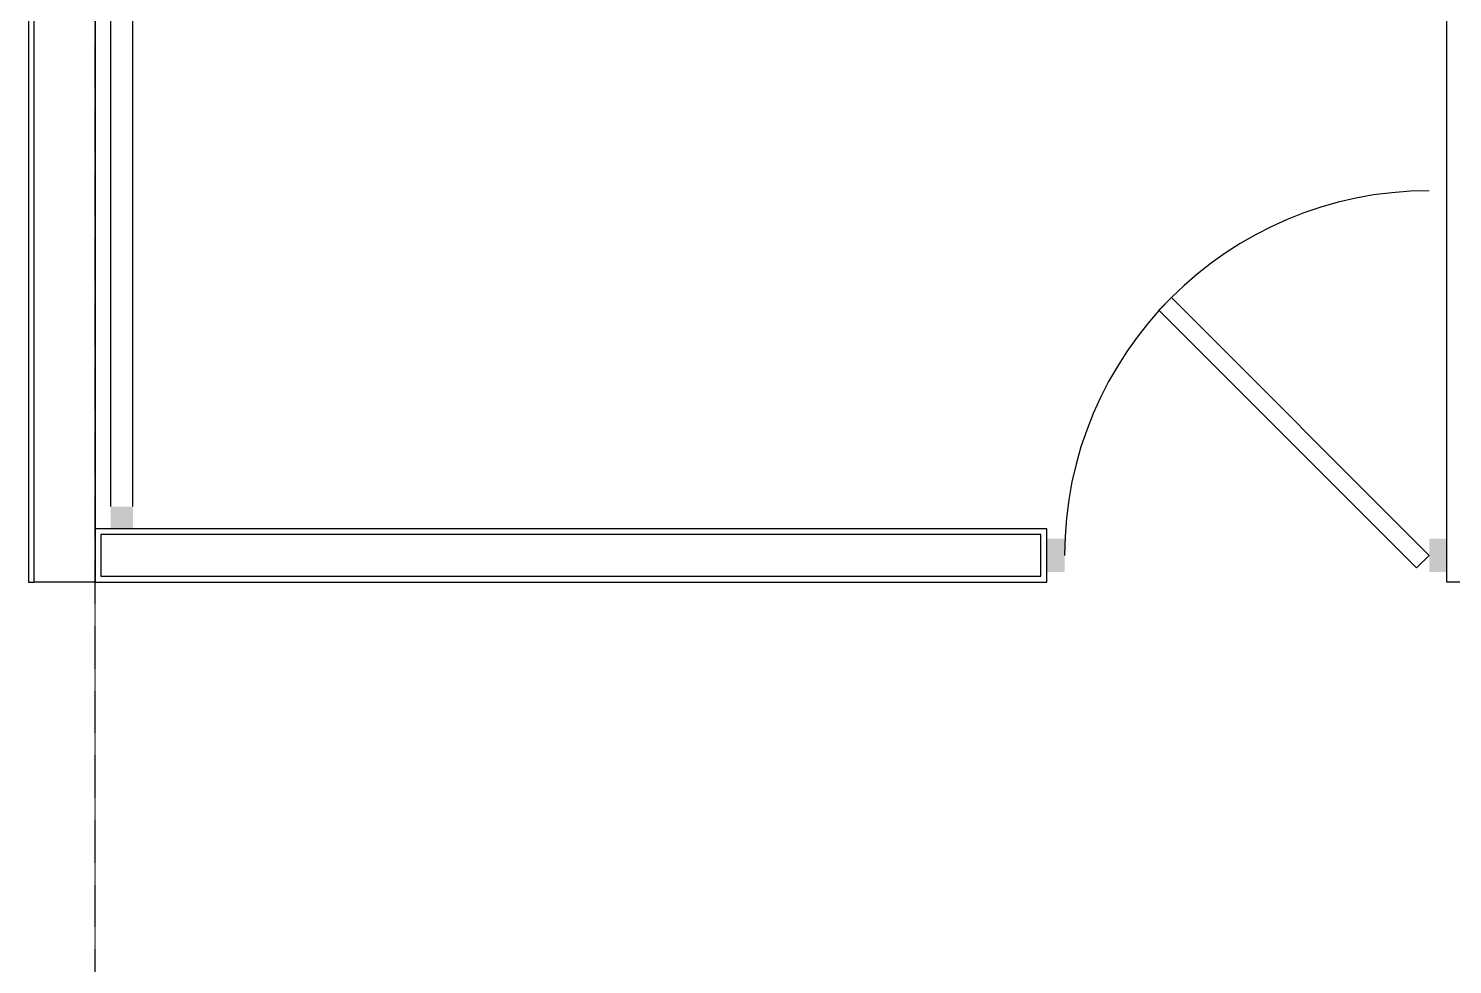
# Model space of a CAD drawing. Header units: millimetres. Extents: x -155 to 94595, y -3153 to 63413.
# Drawn here: x 88115 to 91317, y 38747 to 40852 of the extents above; entities that cross this region are included whole.
import ezdxf

# ---------------------------------------------------------------- set-up
doc = ezdxf.new("R2010")
doc.units = ezdxf.units.MM
doc.linetypes.add('REFERENCIA CAMPECHE$0$63-BASE1-6$0$HIDDEN2', pattern=[0.1875, 0.125, -0.0625])
doc.linetypes.add('TRATTEGGIATA2', pattern=[0.375, 0.25, -0.125])
for name, color, linetype in [('5', 1, 'TRATTEGGIATA2'), ('door', 252, 'Continuous'), ('int', 185, 'Continuous'), ('section', 2, 'Continuous'), ('wall', 5, 'Continuous')]:
    doc.layers.add(name, color=color, linetype=linetype)

msp = doc.modelspace()

# ---------------------------------------------------------------- linework, layer by layer
at = {"layer": '5', "linetype": 'REFERENCIA CAMPECHE$0$63-BASE1-6$0$HIDDEN2'}
msp.add_lwpolyline([(88264.86, 36986.99), (88264.86, 42836.989)], dxfattribs=at)
at = {"layer": 'door'}
for points in [[(88299.86, 39776.99), (88299.86, 42836.989)], [(88349.86, 39777.024), (88349.86, 42836.989)]]:
    msp.add_lwpolyline(points, dxfattribs=at)
msp.add_lwpolyline([(91264.86, 39666.99), (90685.032, 40246.818), (90656.748, 40218.533), (91236.575, 39638.706)], close=True, dxfattribs=at)
msp.add_arc((91264.86, 39666.99), 820, 90, 180, dxfattribs=at)
for points in [[(90404.86, 39704.49), (90444.86, 39704.49), (90404.86, 39629.49), (90444.86, 39629.49)], [(91304.86, 39704.49), (91264.86, 39704.49), (91304.86, 39629.49), (91264.86, 39629.49)]]:
    msp.add_solid(points, dxfattribs=at)
at = {"layer": 'int'}
for p, q in [((88114.86, 42956.989), (88114.86, 39606.99)), ((88127.56, 39606.99), (88127.56, 42956.989)), ((88127.56, 39606.99), (88127.56, 42956.989)), ((88264.86, 42956.989), (88264.86, 39606.99)), ((88114.86, 39606.99), (88127.56, 39606.99)), ((88264.86, 39606.99), (88127.56, 39606.99))]:
    msp.add_line(p, q, dxfattribs=at)
at = {"layer": 'section'}
msp.add_solid([(88349.86, 39726.99), (88299.86, 39726.99), (88349.86, 39776.99), (88299.86, 39776.99)], dxfattribs=at)
at = {"layer": 'wall'}
for points in [[(91304.86, 42836.989), (88264.86, 42836.989), (88264.86, 42956.989), (94344.86, 42956.989), (94344.86, 42836.989), (91424.86, 42836.989), (91424.86, 39606.99), (91304.86, 39606.99)], [(90404.86, 39606.99), (90404.86, 39726.99), (88264.86, 39726.99), (88264.86, 39606.99)], [(90391.86, 39619.99), (90391.86, 39713.99), (88277.86, 39713.99), (88277.86, 39619.99)]]:
    msp.add_lwpolyline(points, close=True, dxfattribs=at)

doc.saveas('drawing.dxf')
